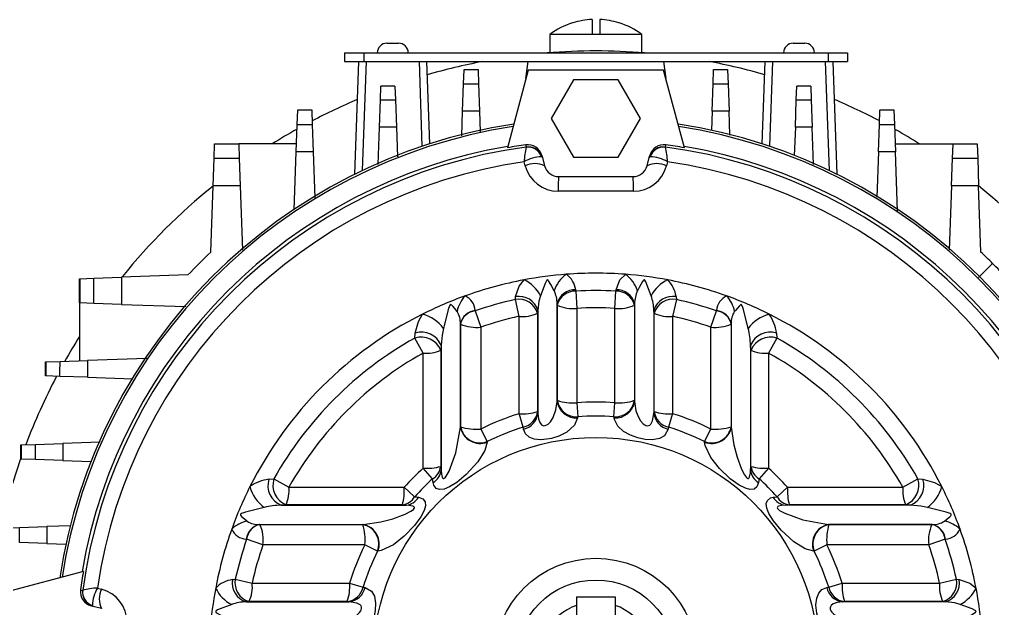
# Model space of a CAD drawing. Header units: millimetres. Extents: x 100 to 940, y 100 to 694.
# Drawn here: x 628.9 to 647.76, y 265.9 to 277.33 of the extents above; entities that cross this region are included whole.
import ezdxf

# ---------------------------------------------------------------- set-up
doc = ezdxf.new("R2010")
doc.units = ezdxf.units.MM

msp = doc.modelspace()

# ---------------------------------------------------------------- linework, layer by layer
at = {"color": 1, "linetype": 'Continuous'}
for p, q in [((639.994, 277.331), (639.994, 277.042)), ((640.144, 277.331), (640.144, 277.042)), ((639.624, 277.266), (639.618, 277.266)), ((640.519, 277.266), (640.513, 277.266)), ((639.178, 277.042), (639.178, 276.687)), ((639.994, 277.042), (639.178, 277.042)), ((640.144, 277.042), (639.994, 277.042)), ((640.959, 277.042), (640.144, 277.042)), ((640.959, 276.687), (640.959, 277.042)), ((636.019, 276.87), (636.244, 276.87)), ((643.894, 276.87), (644.006, 276.87)), ((644.006, 276.87), (644.119, 276.87)), ((635.194, 276.683), (635.194, 276.514)), ((635.194, 276.683), (635.569, 276.683)), ((635.569, 276.683), (635.569, 276.514)), ((635.569, 276.683), (644.569, 276.683)), ((644.569, 276.683), (644.569, 276.514)), ((644.569, 276.683), (644.944, 276.683)), ((644.944, 276.683), (644.944, 276.514)), ((635.194, 276.514), (635.569, 276.514)), ((635.399, 274.329), (635.475, 276.514)), ((635.615, 276.514), (635.541, 274.398)), ((635.569, 276.514), (638.756, 276.514)), ((636.704, 274.87), (636.647, 276.514)), ((636.787, 276.514), (636.843, 274.916)), ((637.504, 276.081), (637.514, 276.356)), ((637.514, 276.361), (637.786, 276.361)), ((637.514, 276.356), (637.514, 276.361)), ((637.786, 276.361), (637.786, 276.356)), ((637.786, 276.356), (637.795, 276.081)), ((638.756, 276.346), (638.353, 274.842)), ((638.712, 276.183), (638.756, 276.514)), ((638.756, 276.514), (641.381, 276.514)), ((641.381, 276.346), (638.756, 276.346)), ((641.381, 276.514), (641.425, 276.183)), ((641.381, 276.514), (644.569, 276.514)), ((641.784, 274.842), (641.381, 276.346)), ((642.342, 276.081), (642.351, 276.356)), ((642.351, 276.356), (642.352, 276.361)), ((642.352, 276.361), (642.623, 276.361)), ((642.623, 276.361), (642.623, 276.356)), ((642.623, 276.356), (642.633, 276.081)), ((643.294, 274.916), (643.35, 276.514)), ((643.49, 276.514), (643.433, 274.87)), ((644.596, 274.398), (644.522, 276.514)), ((644.569, 276.514), (644.944, 276.514)), ((644.662, 276.514), (644.739, 274.329)), ((639.636, 276.158), (639.203, 275.408)), ((640.502, 276.158), (639.636, 276.158)), ((640.935, 275.408), (640.502, 276.158)), ((635.892, 275.771), (635.901, 276.036)), ((636.174, 276.037), (636.183, 275.772)), ((637.486, 275.551), (637.504, 276.081)), ((637.795, 276.081), (637.814, 275.551)), ((642.323, 275.551), (642.342, 276.081)), ((642.633, 276.081), (642.651, 275.551)), ((643.954, 275.772), (643.964, 276.037)), ((644.236, 276.036), (644.245, 275.771)), ((635.873, 275.239), (635.892, 275.771)), ((636.183, 275.771), (636.201, 275.241)), ((643.936, 275.241), (643.954, 275.771)), ((644.245, 275.771), (644.264, 275.239)), ((634.279, 275.295), (634.289, 275.57)), ((634.289, 275.575), (634.561, 275.575)), ((634.289, 275.57), (634.289, 275.575)), ((634.561, 275.575), (634.561, 275.57)), ((634.561, 275.57), (634.57, 275.296)), ((637.469, 275.07), (637.486, 275.551)), ((637.814, 275.551), (637.828, 275.152)), ((639.203, 275.408), (639.636, 274.658)), ((640.502, 274.658), (640.935, 275.408)), ((642.323, 275.551), (642.31, 275.176)), ((642.668, 275.083), (642.651, 275.551)), ((645.567, 275.296), (645.576, 275.57)), ((645.576, 275.57), (645.577, 275.575)), ((645.577, 275.575), (645.848, 275.575)), ((645.848, 275.575), (645.848, 275.57)), ((645.848, 275.57), (645.858, 275.295)), ((634.261, 274.762), (634.279, 275.295)), ((634.57, 275.296), (634.589, 274.763)), ((635.848, 274.516), (635.873, 275.239)), ((636.201, 275.241), (636.222, 274.663)), ((643.936, 275.241), (643.916, 274.69)), ((644.289, 274.516), (644.264, 275.239)), ((645.548, 274.763), (645.567, 275.296)), ((645.858, 275.295), (645.877, 274.762)), ((632.667, 274.637), (632.676, 274.913)), ((632.676, 274.913), (632.677, 274.918)), ((632.677, 274.918), (633.145, 274.918)), ((633.145, 274.918), (633.145, 274.913)), ((634.266, 274.918), (633.145, 274.918)), ((633.145, 274.913), (633.155, 274.639)), ((638.72, 274.856), (638.723, 274.857)), ((645.871, 274.918), (646.992, 274.918)), ((646.982, 274.639), (646.992, 274.913)), ((646.992, 274.918), (647.461, 274.918)), ((646.992, 274.913), (646.992, 274.918)), ((647.461, 274.918), (647.461, 274.913)), ((647.461, 274.913), (647.47, 274.637)), ((634.221, 273.64), (634.261, 274.762)), ((634.589, 274.763), (634.62, 273.87)), ((639.033, 274.651), (639.016, 274.665)), ((639.022, 274.692), (639.033, 274.651)), ((639.033, 274.651), (639.075, 274.492)), ((639.636, 274.658), (640.502, 274.658)), ((641.062, 274.492), (641.105, 274.651)), ((641.105, 274.651), (641.116, 274.692)), ((645.548, 274.763), (645.518, 273.886)), ((645.917, 273.612), (645.877, 274.762)), ((632.648, 274.102), (632.667, 274.637)), ((633.155, 274.639), (633.174, 274.104)), ((638.699, 274.49), (638.678, 274.57)), ((641.459, 274.57), (641.438, 274.49)), ((646.963, 274.104), (646.982, 274.639)), ((647.47, 274.637), (647.489, 274.102)), ((639.347, 274.283), (640.79, 274.283)), ((632.603, 272.816), (632.648, 274.102)), ((633.174, 274.104), (633.217, 272.857)), ((646.963, 274.104), (646.92, 272.857)), ((647.534, 272.816), (647.489, 274.102)), ((640.798, 273.999), (639.34, 273.999)), ((647.549, 272.389), (647.758, 272.598)), ((647.488, 272.327), (647.549, 272.389)), ((630.059, 271.831), (630.059, 272.3)), ((630.059, 272.3), (630.064, 272.3)), ((630.064, 272.3), (630.34, 272.31)), ((630.34, 272.31), (630.875, 272.329)), ((632.161, 272.374), (630.875, 272.329)), ((639.677, 272.088), (639.68, 272.06)), ((639.68, 272.06), (639.698, 271.726)), ((640.439, 271.726), (640.457, 272.06)), ((640.457, 272.06), (640.46, 272.088)), ((630.064, 271.831), (630.059, 271.831)), ((630.059, 271.831), (630.059, 270.711)), ((630.338, 271.822), (630.064, 271.831)), ((630.872, 271.803), (630.338, 271.822)), ((638.508, 271.898), (638.514, 271.953)), ((638.58, 271.571), (638.508, 271.898)), ((639.318, 271.817), (639.318, 269.921)), ((639.321, 271.789), (639.318, 271.817)), ((640.819, 271.817), (640.816, 271.789)), ((640.819, 271.817), (640.819, 269.921)), ((641.63, 271.898), (641.557, 271.571)), ((641.624, 271.953), (641.63, 271.898)), ((630.872, 271.803), (632.12, 271.759)), ((637.73, 271.685), (637.731, 271.678)), ((637.731, 271.678), (637.84, 271.362)), ((638.944, 271.688), (638.939, 271.633)), ((638.939, 271.633), (638.939, 269.727)), ((638.944, 271.688), (638.944, 269.688)), ((639.321, 269.942), (639.321, 271.789)), ((639.698, 271.726), (639.698, 269.896)), ((640.439, 269.896), (640.439, 271.726)), ((640.816, 271.789), (640.816, 269.942)), ((641.193, 271.688), (641.193, 269.688)), ((641.198, 271.633), (641.193, 271.688)), ((641.198, 269.727), (641.198, 271.633)), ((642.297, 271.362), (642.407, 271.678)), ((642.407, 271.678), (642.407, 271.685)), ((638.58, 269.683), (638.58, 271.571)), ((641.557, 271.571), (641.557, 269.683)), ((637.443, 271.428), (637.443, 269.418)), ((637.444, 271.421), (637.443, 271.428)), ((637.444, 269.427), (637.444, 271.421)), ((637.84, 271.362), (637.84, 269.385)), ((642.297, 269.385), (642.297, 271.362)), ((642.694, 271.421), (642.693, 269.427)), ((642.694, 271.428), (642.694, 269.418)), ((642.694, 271.428), (642.694, 271.421)), ((636.557, 271.15), (636.568, 271.247)), ((636.721, 270.859), (636.557, 271.15)), ((643.58, 271.15), (643.416, 270.859)), ((643.57, 271.247), (643.58, 271.15)), ((637.069, 271.01), (637.061, 270.914)), ((637.061, 270.914), (637.061, 268.658)), ((637.069, 271.01), (637.069, 268.583)), ((643.068, 271.01), (643.068, 268.583)), ((643.076, 270.914), (643.068, 271.01)), ((643.076, 268.658), (643.076, 270.914)), ((629.401, 270.416), (629.401, 270.688)), ((629.401, 270.688), (629.407, 270.688)), ((629.407, 270.688), (629.682, 270.697)), ((629.682, 270.697), (630.215, 270.716)), ((631.364, 270.756), (630.215, 270.716)), ((636.721, 268.624), (636.721, 270.859)), ((643.416, 270.859), (643.416, 268.624)), ((629.407, 270.416), (629.401, 270.416)), ((629.681, 270.406), (629.407, 270.416)), ((630.214, 270.388), (629.681, 270.406)), ((630.214, 270.388), (631.09, 270.357)), ((639.318, 269.921), (639.321, 269.942)), ((640.816, 269.942), (640.819, 269.921)), ((639.698, 269.896), (639.718, 269.622)), ((640.419, 269.622), (640.439, 269.896)), ((638.662, 269.421), (638.58, 269.683)), ((638.939, 269.727), (638.944, 269.688)), ((639.718, 269.622), (639.716, 269.601)), ((640.421, 269.601), (640.419, 269.622)), ((641.193, 269.688), (641.198, 269.727)), ((641.557, 269.683), (641.475, 269.421)), ((637.443, 269.418), (637.444, 269.427)), ((637.84, 269.385), (637.962, 269.14)), ((638.668, 269.383), (638.662, 269.421)), ((641.475, 269.421), (641.469, 269.383)), ((642.175, 269.14), (642.297, 269.385)), ((642.693, 269.427), (642.694, 269.418)), ((628.925, 268.803), (628.925, 269.075)), ((628.925, 269.075), (628.931, 269.075)), ((628.931, 269.075), (629.206, 269.085)), ((629.206, 269.085), (629.737, 269.103)), ((630.461, 269.129), (629.737, 269.103)), ((637.962, 269.14), (637.961, 269.132)), ((642.176, 269.132), (642.175, 269.14)), ((628.931, 268.803), (628.925, 268.803)), ((629.205, 268.794), (628.931, 268.803)), ((629.736, 268.775), (629.205, 268.794)), ((629.736, 268.775), (630.287, 268.756)), ((636.904, 268.42), (636.721, 268.624)), ((637.061, 268.658), (637.069, 268.583)), ((643.068, 268.583), (643.076, 268.658)), ((643.416, 268.624), (643.233, 268.42)), ((633.729, 268.409), (633.826, 268.419)), ((633.826, 268.419), (634.118, 268.255)), ((636.915, 268.347), (636.904, 268.42)), ((643.233, 268.42), (643.222, 268.347)), ((646.019, 268.255), (646.311, 268.419)), ((646.311, 268.419), (646.408, 268.409)), ((634.118, 268.255), (636.353, 268.256)), ((636.353, 268.256), (636.556, 268.072)), ((643.581, 268.072), (643.785, 268.256)), ((643.785, 268.256), (646.019, 268.255)), ((636.556, 268.072), (636.629, 268.061)), ((643.508, 268.061), (643.581, 268.072)), ((634.063, 267.916), (633.967, 267.907)), ((633.967, 267.907), (636.393, 267.907)), ((636.318, 267.916), (634.063, 267.916)), ((636.393, 267.907), (636.318, 267.916)), ((643.819, 267.916), (643.744, 267.907)), ((646.17, 267.907), (643.744, 267.907)), ((646.074, 267.916), (643.819, 267.916)), ((646.17, 267.907), (646.074, 267.916)), ((628.896, 267.472), (629.426, 267.491)), ((629.894, 267.507), (629.426, 267.491)), ((633.549, 267.534), (635.558, 267.534)), ((633.549, 267.534), (633.555, 267.533)), ((633.555, 267.533), (635.55, 267.533)), ((635.55, 267.533), (635.558, 267.534)), ((646.589, 267.534), (644.579, 267.534)), ((644.579, 267.534), (644.587, 267.533)), ((644.587, 267.533), (646.582, 267.533)), ((646.582, 267.533), (646.589, 267.534)), ((628.621, 267.463), (628.896, 267.472)), ((629.425, 267.163), (628.895, 267.181)), ((629.425, 267.163), (629.801, 267.15)), ((633.299, 267.246), (633.292, 267.247)), ((633.615, 267.137), (633.299, 267.246)), ((635.591, 267.137), (633.615, 267.137)), ((635.836, 267.014), (635.591, 267.137)), ((644.546, 267.137), (644.301, 267.014)), ((646.522, 267.137), (644.546, 267.137)), ((646.838, 267.246), (646.522, 267.137)), ((646.845, 267.247), (646.838, 267.246)), ((635.845, 267.015), (635.836, 267.014)), ((644.301, 267.014), (644.292, 267.015)), ((630.134, 266.623), (628.631, 266.221)), ((633.024, 266.463), (633.079, 266.469)), ((633.079, 266.469), (633.405, 266.396)), ((633.405, 266.396), (635.294, 266.396)), ((635.294, 266.396), (635.555, 266.315)), ((644.582, 266.315), (644.843, 266.396)), ((644.843, 266.396), (646.732, 266.396)), ((646.732, 266.396), (647.058, 266.469)), ((647.058, 266.469), (647.113, 266.463)), ((630.407, 266.299), (630.486, 266.277)), ((635.555, 266.315), (635.594, 266.309)), ((644.543, 266.309), (644.582, 266.315)), ((633.343, 266.038), (633.289, 266.032)), ((633.289, 266.032), (635.288, 266.032)), ((635.25, 266.038), (633.343, 266.038)), ((635.288, 266.032), (635.25, 266.038)), ((639.694, 266.127), (639.694, 265.767)), ((639.694, 266.127), (640.444, 266.127)), ((640.444, 266.127), (640.444, 265.767)), ((644.888, 266.038), (644.849, 266.032)), ((646.849, 266.032), (644.849, 266.032)), ((646.794, 266.038), (644.888, 266.038)), ((646.849, 266.032), (646.794, 266.038)), ((630.326, 265.944), (630.285, 265.955)), ((630.485, 265.901), (630.326, 265.944))]:
    msp.add_line(p, q, dxfattribs=at)
at = {"color": 1, "linetype": 'Continuous', "flags": 128}
for points in [[(637.786, 276.356), (637.7, 276.356), (637.615, 276.356), (637.514, 276.356)], [(642.623, 276.356), (642.488, 276.356), (642.402, 276.356), (642.351, 276.356)], [(636.174, 276.037), (636.136, 276.037), (636.046, 276.036), (635.901, 276.036)], [(637.504, 276.081), (637.59, 276.081), (637.675, 276.081), (637.795, 276.081)], [(642.342, 276.081), (642.482, 276.081), (642.568, 276.081), (642.633, 276.081)], [(644.236, 276.036), (644.149, 276.036), (644.059, 276.036), (643.964, 276.037)], [(635.892, 275.771), (635.982, 275.771), (636.072, 275.771), (636.183, 275.771)], [(643.954, 275.771), (644.092, 275.771), (644.182, 275.771), (644.245, 275.771)], [(634.561, 275.57), (634.466, 275.57), (634.289, 275.57)], [(637.814, 275.551), (637.81, 275.551), (637.651, 275.551), (637.565, 275.551), (637.486, 275.551)], [(642.651, 275.551), (642.572, 275.551), (642.487, 275.551), (642.323, 275.551)], [(645.848, 275.57), (645.713, 275.57), (645.619, 275.57), (645.576, 275.57)], [(634.279, 275.295), (634.374, 275.295), (634.472, 275.295), (634.57, 275.296)], [(636.201, 275.241), (636.198, 275.241), (636.038, 275.24), (635.948, 275.24), (635.873, 275.239)], [(644.264, 275.239), (644.189, 275.24), (644.099, 275.24), (643.936, 275.241)], [(645.567, 275.296), (645.701, 275.295), (645.796, 275.295), (645.858, 275.295)], [(633.145, 274.913), (632.864, 274.913), (632.676, 274.913)], [(638.723, 274.857), (638.721, 274.863), (638.712, 274.898)], [(641.425, 274.898), (641.421, 274.883), (641.414, 274.857)], [(641.414, 274.857), (641.416, 274.856), (641.417, 274.856)], [(647.461, 274.913), (647.227, 274.913), (647.075, 274.913), (646.992, 274.913)], [(634.589, 274.763), (634.587, 274.763), (634.426, 274.762), (634.332, 274.762), (634.261, 274.762)], [(639.005, 274.718), (639.015, 274.698), (639.033, 274.651)], [(641.105, 274.651), (641.115, 274.662), (641.121, 274.665)], [(645.877, 274.762), (645.806, 274.762), (645.711, 274.762), (645.548, 274.763)], [(632.667, 274.637), (632.819, 274.638), (632.972, 274.638), (633.155, 274.639)], [(646.982, 274.639), (647.212, 274.638), (647.364, 274.637), (647.471, 274.637)], [(633.174, 274.104), (632.913, 274.103), (632.76, 274.102), (632.648, 274.102)], [(647.489, 274.102), (647.377, 274.102), (647.224, 274.103), (646.963, 274.104)], [(640.46, 272.088), (640.535, 272.281), (640.641, 272.386)], [(630.064, 272.3), (630.064, 272.067), (630.064, 271.914), (630.064, 271.831)], [(630.338, 271.822), (630.339, 272.051), (630.339, 272.204), (630.34, 272.31)], [(630.875, 272.329), (630.874, 272.217), (630.874, 272.064), (630.872, 271.803)], [(638.514, 271.953), (638.584, 272.158), (638.677, 272.278)], [(639.26, 272.069), (639.196, 272.191), (639.152, 272.262), (639.142, 272.273), (639.137, 272.276), (639.132, 272.277), (639.126, 272.277), (639.121, 272.274), (639.112, 272.263), (639.083, 272.205), (638.996, 271.968)], [(641.141, 271.968), (641.037, 272.243), (641.019, 272.271), (641.015, 272.275), (641.009, 272.277), (641.005, 272.277), (641, 272.276), (640.994, 272.272), (640.973, 272.246), (640.91, 272.131), (640.878, 272.069)], [(638.996, 271.968), (638.966, 271.865), (638.944, 271.688)], [(637.379, 271.665), (637.333, 271.72), (637.295, 271.767), (637.274, 271.789), (637.261, 271.797), (637.256, 271.799), (637.252, 271.799), (637.248, 271.797), (637.243, 271.793), (637.233, 271.778), (637.207, 271.701), (637.126, 271.387), (637.113, 271.334)], [(643.024, 271.334), (642.93, 271.703), (642.918, 271.741), (642.904, 271.778), (642.893, 271.795), (642.889, 271.797), (642.884, 271.799), (642.879, 271.798), (642.873, 271.796), (642.85, 271.776), (642.777, 271.686), (642.759, 271.665)], [(636.568, 271.247), (636.63, 271.471), (636.71, 271.614)], [(637.113, 271.334), (637.088, 271.208), (637.069, 271.01)], [(629.407, 270.688), (629.407, 270.553), (629.407, 270.458), (629.407, 270.416)], [(629.681, 270.406), (629.681, 270.54), (629.682, 270.635), (629.682, 270.697)], [(630.215, 270.716), (630.215, 270.645), (630.214, 270.55), (630.214, 270.388)], [(638.944, 269.688), (638.957, 269.584), (638.982, 269.51), (639.016, 269.466), (639.04, 269.453), (639.062, 269.449), (639.089, 269.451), (639.12, 269.464), (639.145, 269.48), (639.187, 269.521), (639.243, 269.607), (639.296, 269.759), (639.318, 269.921)], [(640.819, 269.921), (640.822, 269.883), (640.846, 269.739), (640.886, 269.626), (640.934, 269.542), (640.984, 269.487), (641.015, 269.465), (641.035, 269.455), (641.063, 269.449), (641.087, 269.45), (641.112, 269.46), (641.135, 269.48), (641.169, 269.543), (641.193, 269.688)], [(639.716, 269.601), (639.656, 269.459), (639.506, 269.323), (639.351, 269.245), (639.21, 269.201), (639.166, 269.192), (639.011, 269.176), (639.003, 269.176), (638.875, 269.189), (638.776, 269.227), (638.705, 269.291), (638.668, 269.383)], [(641.469, 269.383), (641.4, 269.255), (641.303, 269.201), (641.166, 269.176), (641.023, 269.183), (640.881, 269.213), (640.74, 269.264), (640.607, 269.339), (640.495, 269.441), (640.428, 269.568), (640.421, 269.601)], [(637.069, 268.583), (637.076, 268.506), (637.09, 268.452), (637.098, 268.437), (637.11, 268.427), (637.12, 268.425), (637.131, 268.429), (637.147, 268.44), (637.17, 268.467), (637.227, 268.568), (637.356, 268.924), (637.443, 269.418)], [(642.694, 269.418), (642.742, 269.078), (642.805, 268.841), (642.893, 268.606), (642.95, 268.493), (642.987, 268.443), (643.003, 268.43), (643.015, 268.426), (643.026, 268.426), (643.037, 268.434), (643.049, 268.454), (643.065, 268.534), (643.068, 268.583)], [(628.931, 269.075), (628.931, 268.94), (628.931, 268.85), (628.931, 268.803)], [(629.205, 268.794), (629.206, 268.931), (629.206, 269.021), (629.206, 269.085)], [(629.737, 269.103), (629.737, 269.029), (629.737, 268.938), (629.736, 268.775)], [(637.961, 269.132), (637.914, 268.965), (637.78, 268.748), (637.555, 268.502), (637.371, 268.35), (637.232, 268.263), (637.127, 268.22), (637.035, 268.21), (636.975, 268.232), (636.928, 268.296), (636.915, 268.347)], [(643.222, 268.347), (643.19, 268.26), (643.136, 268.218), (643.053, 268.211), (642.968, 268.235), (642.845, 268.298), (642.675, 268.421), (642.464, 268.621), (642.297, 268.832), (642.187, 269.068), (642.176, 269.132)], [(646.408, 268.409), (646.632, 268.347), (646.774, 268.267)], [(636.629, 268.061), (636.717, 268.029), (636.758, 267.975), (636.765, 267.893), (636.742, 267.807), (636.679, 267.684), (636.556, 267.514), (636.356, 267.303), (636.145, 267.137), (635.909, 267.026), (635.845, 267.015)], [(644.292, 267.015), (644.125, 267.063), (643.908, 267.196), (643.663, 267.422), (643.511, 267.606), (643.424, 267.745), (643.381, 267.849), (643.371, 267.942), (643.393, 268.001), (643.457, 268.049), (643.508, 268.061)], [(633.642, 267.863), (633.274, 267.769), (633.236, 267.758), (633.199, 267.743), (633.182, 267.732), (633.179, 267.728), (633.178, 267.723), (633.178, 267.719), (633.181, 267.712), (633.201, 267.69), (633.291, 267.616), (633.312, 267.598)], [(635.558, 267.534), (635.899, 267.581), (636.135, 267.644), (636.371, 267.733), (636.484, 267.789), (636.533, 267.826), (636.546, 267.842), (636.551, 267.854), (636.55, 267.865), (636.543, 267.876), (636.522, 267.888), (636.443, 267.904), (636.393, 267.907)], [(643.744, 267.907), (643.666, 267.901), (643.612, 267.887), (643.598, 267.879), (643.588, 267.867), (643.586, 267.857), (643.589, 267.845), (643.6, 267.83), (643.628, 267.806), (643.729, 267.75), (644.084, 267.62), (644.579, 267.534)], [(646.495, 267.863), (646.368, 267.888), (646.17, 267.907)], [(646.825, 267.598), (646.881, 267.644), (646.928, 267.682), (646.949, 267.703), (646.958, 267.715), (646.959, 267.72), (646.959, 267.725), (646.958, 267.729), (646.954, 267.734), (646.938, 267.743), (646.862, 267.77), (646.548, 267.85), (646.495, 267.863)], [(629.426, 267.491), (629.426, 267.412), (629.426, 267.326), (629.425, 267.163)], [(628.895, 267.181), (628.896, 267.322), (628.896, 267.407), (628.896, 267.472)], [(647.113, 266.463), (647.319, 266.392), (647.438, 266.3)], [(630.079, 266.265), (630.093, 266.261), (630.12, 266.253)], [(630.12, 266.253), (630.121, 266.255), (630.121, 266.256)], [(635.594, 266.309), (635.721, 266.24), (635.776, 266.143), (635.8, 266.005), (635.793, 265.862), (635.764, 265.721), (635.712, 265.58), (635.637, 265.446), (635.536, 265.334), (635.408, 265.267), (635.375, 265.261)], [(644.762, 265.261), (644.62, 265.32), (644.484, 265.471), (644.405, 265.626), (644.362, 265.766), (644.352, 265.811), (644.336, 265.965), (644.336, 265.974), (644.35, 266.102), (644.388, 266.2), (644.451, 266.272), (644.543, 266.309)], [(633.009, 265.981), (632.734, 265.877), (632.706, 265.859), (632.702, 265.854), (632.7, 265.848), (632.699, 265.844), (632.701, 265.84), (632.705, 265.833), (632.731, 265.812), (632.846, 265.749), (632.907, 265.717)], [(635.056, 265.659), (635.093, 265.661), (635.238, 265.685), (635.351, 265.725), (635.434, 265.773), (635.49, 265.824), (635.512, 265.855), (635.521, 265.875), (635.528, 265.903), (635.527, 265.926), (635.517, 265.952), (635.497, 265.975), (635.434, 266.009), (635.288, 266.032)], [(644.849, 266.032), (644.744, 266.02), (644.671, 265.995), (644.627, 265.96), (644.614, 265.937), (644.609, 265.915), (644.612, 265.887), (644.624, 265.856), (644.641, 265.832), (644.682, 265.79), (644.768, 265.734), (644.92, 265.68), (645.081, 265.659)], [(647.129, 265.981), (647.025, 266.01), (646.849, 266.032)], [(647.23, 265.717), (647.352, 265.781), (647.423, 265.824), (647.433, 265.834), (647.436, 265.839), (647.438, 265.845), (647.437, 265.85), (647.434, 265.855), (647.423, 265.865), (647.366, 265.893), (647.129, 265.981)], [(630.326, 265.944), (630.315, 265.954), (630.311, 265.961)]]:
    msp.add_lwpolyline(points, dxfattribs=at)
at = {"color": 1, "linetype": 'Continuous'}
for radius in [4.313, 1.969, 1.547]:
    msp.add_circle((640.069, 264.908), radius, dxfattribs=at)
for centre, radius, start, end in [((640.069, 275.835), 1.498, 92.8696, 107.2646), ((640.069, 275.835), 1.498, 72.7354, 87.1304), ((640.069, 275.835), 1.5, 107.4937, 126.4236), ((640.069, 275.835), 1.5, 53.5764, 72.5063), ((636.019, 276.683), 0.188, 90, 180), ((636.244, 276.683), 0.188, 0, 90), ((640.069, 264.908), 11.812, 85.4177, 94.5823), ((643.894, 276.683), 0.188, 90, 180), ((644.119, 276.683), 0.188, 0, 90), ((640.069, 264.908), 11.812, 100.7292, 106.0825), ((640.069, 264.908), 11.813, 73.9175, 79.2708), ((640.069, 264.908), 11.813, 113.0204, 117.7523), ((640.069, 264.908), 11.813, 62.2377, 66.9796), ((640.069, 264.908), 10.515, 98.7098, 171.2902), ((640.069, 264.908), 10.471, 98.8161, 171.1839), ((640.069, 264.908), 10.515, 8.7098, 81.2902), ((640.069, 264.908), 10.471, 8.8161, 81.1839), ((640.069, 264.908), 11.813, 119.3653, 122.0686), ((640.069, 264.908), 11.812, 57.9314, 60.5691), ((640.069, 264.908), 10.106, 99.732, 170.268), ((640.069, 264.908), 10.039, 97.7196, 172.2804), ((640.069, 264.908), 10.081, 97.7332, 99.796), ((640.173, 274.495), 1.497, 166.0741, 177.1523), ((638.75, 274.619), 0.281, 14.9938, 97.7222), ((638.752, 274.58), 0.277, 17.9015, 96.5924), ((638.761, 274.578), 0.281, 29.8858, 97.714), ((641.387, 274.619), 0.281, 82.2735, 165.0106), ((641.385, 274.58), 0.277, 83.4076, 162.0985), ((641.376, 274.578), 0.281, 82.2916, 121.4967), ((639.964, 274.495), 1.497, 2.8477, 13.9259), ((640.069, 264.908), 10.039, 7.7196, 82.2804), ((640.069, 264.908), 10.081, 80.204, 82.2668), ((640.069, 264.908), 10.106, 9.732, 80.268), ((639.025, 273.99), 0.676, 90.7674, 120.8834), ((641.376, 274.578), 0.281, 121.497, 164.9978), ((641.112, 273.99), 0.676, 59.1166, 89.2326), ((640.069, 264.908), 9.761, 98.1901, 171.8099), ((638.889, 274.102), 0.432, 64.3672, 116.0092), ((639.34, 274.662), 0.663, 195, 270), ((639.347, 274.564), 0.281, 195, 270), ((640.79, 274.564), 0.281, 270, 345), ((640.798, 274.662), 0.663, 270, 345), ((641.249, 274.102), 0.432, 63.9908, 115.6328), ((640.069, 264.908), 9.761, 8.1901, 81.8099), ((642.539, 274.059), 3.2, 175.9854, 181.0748), ((637.598, 274.059), 3.2, 358.9252, 4.0146), ((640.069, 264.908), 11.812, 128.9178, 140.9949), ((640.069, 264.908), 11.813, 38.9178, 51.107), ((640.069, 264.908), 10.875, 133.3521, 136.6479), ((640.069, 264.908), 10.875, 45.0011, 46.6479), ((640.069, 264.908), 10.875, 43.0168, 45.0011), ((640.069, 264.908), 7.5, 94.3793, 100.6955), ((639.869, 271.861), 0.644, 125.4082, 161.1527), ((640.069, 264.908), 7.5, 85.6207, 94.3793), ((639.253, 272.034), 0.428, 7.1673, 55.3407), ((640.069, 264.908), 7.5, 79.3045, 85.6207), ((640.268, 271.861), 0.644, 18.8473, 54.5918), ((640.069, 264.908), 7.5, 100.6955, 109.7576), ((638.39, 271.663), 0.679, 26.7376, 64.9909), ((641.747, 271.663), 0.679, 115.0091, 153.2624), ((641.073, 271.88), 0.555, 7.5494, 45.7702), ((640.069, 264.908), 7.5, 70.2424, 79.3045), ((638.759, 271.821), 0.559, 359.5872, 26.3828), ((639.665, 271.73), 0.358, 88.0533, 165.9946), ((639.668, 271.702), 0.358, 88.0464, 165.9901), ((640.069, 264.908), 7.162, 86.8894, 93.1106), ((640.469, 271.702), 0.358, 14.0099, 91.9536), ((640.472, 271.73), 0.358, 14.0054, 91.9467), ((641.446, 271.805), 0.627, 155.0817, 178.9483), ((640.069, 264.908), 7.5, 109.7576, 116.6048), ((637.986, 271.544), 0.619, 136.9549, 168.7248), ((637.395, 271.661), 0.336, 4.109, 65.6776), ((640.069, 264.908), 7.162, 102.5893, 109.0533), ((638.574, 271.522), 0.381, 16.8803, 100.0459), ((638.58, 271.578), 0.381, 16.8415, 99.9736), ((640.238, 271.657), 0.955, 1.8519, 18.9961), ((641.558, 271.578), 0.381, 80.0264, 163.1585), ((641.563, 271.522), 0.381, 79.9541, 163.1197), ((640.069, 264.908), 7.162, 70.9467, 77.4107), ((642.74, 271.662), 0.333, 114.0384, 176.175), ((640.069, 264.908), 7.5, 63.3952, 70.2424), ((642.151, 271.544), 0.619, 11.2752, 43.0451), ((637.052, 271.449), 0.391, 356.9159, 33.4931), ((637.765, 271.356), 0.33, 96.1565, 167.402), ((637.766, 271.349), 0.33, 96.1626, 167.4019), ((638.654, 272.218), 0.651, 263.5387, 296.001), ((639.616, 272.396), 0.675, 244.0452, 276.9515), ((640.069, 264.908), 6.828, 86.8894, 93.1106), ((640.521, 272.396), 0.675, 263.0485, 295.9548), ((641.484, 272.218), 0.651, 243.999, 276.4613), ((642.372, 271.356), 0.33, 12.598, 83.8435), ((642.371, 271.349), 0.33, 12.5981, 83.8374), ((643.05, 271.459), 0.357, 144.6935, 184.8975), ((640.069, 264.908), 7.5, 116.6048, 153.3952), ((636.516, 270.902), 0.738, 35.8488, 74.7301), ((640.069, 264.908), 6.828, 102.5893, 109.0533), ((640.069, 264.908), 6.828, 70.9467, 77.4107), ((643.622, 270.902), 0.738, 105.2699, 144.1512), ((642.76, 271.144), 0.816, 7.2573, 35.1544), ((640.069, 264.908), 7.5, 26.6048, 63.3952), ((636.69, 270.856), 0.409, 21.9756, 107.3538), ((637.749, 272.101), 0.745, 245.8285, 277.0311), ((642.389, 272.101), 0.745, 262.9689, 294.1715), ((641.437, 270.953), 1.632, 1.9809, 13.5058), ((643.448, 270.856), 0.409, 72.6462, 158.0244), ((640.069, 264.908), 11.813, 147.9314, 150.6347), ((640.069, 264.908), 7.162, 119.3565, 150.6435), ((636.681, 270.759), 0.41, 22.161, 107.527), ((643.456, 270.759), 0.41, 72.473, 157.839), ((640.069, 264.908), 7.162, 29.3565, 60.6435), ((636.787, 271.528), 0.673, 264.3894, 294.0249), ((643.35, 271.528), 0.673, 245.9751, 275.6106), ((640.069, 264.908), 6.828, 119.3565, 150.6435), ((640.069, 264.908), 6.828, 29.3565, 60.6435), ((640.069, 264.908), 11.812, 152.2477, 159.3152), ((639.691, 269.995), 0.374, 188.1623, 274.2829), ((639.615, 270.782), 0.89, 250.6842, 275.3538), ((640.447, 269.995), 0.374, 265.7171, 351.8377), ((640.522, 270.782), 0.89, 264.6462, 289.3158), ((639.688, 269.974), 0.374, 188.1647, 274.3208), ((640.069, 264.908), 5.001, 85.7518, 94.2482), ((640.45, 269.974), 0.374, 265.6792, 351.8353), ((640.069, 264.908), 5.001, 107.3103, 116.4605), ((638.655, 270.552), 0.873, 265.0921, 288.9758), ((638.586, 269.768), 0.355, 282.2899, 353.3833), ((638.592, 269.729), 0.355, 282.3474, 353.3921), ((640.069, 264.908), 4.727, 85.7518, 94.2482), ((641.545, 269.729), 0.355, 186.6079, 257.6526), ((641.551, 269.768), 0.355, 186.6167, 257.7101), ((641.482, 270.552), 0.873, 251.0242, 274.9079), ((640.069, 264.908), 5.001, 63.5395, 72.6897), ((637.825, 269.496), 0.39, 191.5749, 290.5698), ((637.826, 269.505), 0.39, 191.5637, 290.5336), ((637.748, 270.418), 1.037, 252.9541, 275.1078), ((640.069, 264.908), 4.727, 107.3103, 116.4605), ((640.069, 264.908), 4.727, 63.5395, 72.6897), ((642.312, 269.505), 0.39, 249.4664, 348.4363), ((642.313, 269.496), 0.39, 249.4302, 348.4251), ((642.389, 270.418), 1.037, 264.8922, 287.0459), ((640.069, 264.908), 11.813, 160.7369, 199.3156), ((640.069, 264.908), 5.001, 132.014, 137.986), ((636.788, 269.653), 1.031, 266.2533, 285.306), ((636.749, 268.692), 0.313, 299.6832, 353.7494), ((643.388, 268.692), 0.313, 186.2506, 240.3168), ((643.349, 269.653), 1.031, 254.694, 273.7467), ((640.069, 264.908), 5.001, 42.014, 47.986), ((634.218, 268.296), 0.41, 162.473, 247.839), ((640.069, 264.908), 4.727, 132.014, 137.986), ((636.759, 268.617), 0.312, 299.9937, 353.7453), ((643.378, 268.617), 0.312, 186.2547, 240.0063), ((640.069, 264.908), 4.727, 42.014, 47.986), ((645.92, 268.296), 0.41, 292.161, 17.527), ((640.069, 264.908), 7.5, 153.3952, 160.2424), ((633.833, 267.6), 0.816, 97.2573, 125.1544), ((634.074, 268.461), 0.738, 195.2699, 234.1512), ((634.12, 268.287), 0.409, 162.6462, 248.0244), ((633.448, 268.189), 0.673, 335.9751, 5.6106), ((635.324, 268.188), 1.031, 344.694, 3.7467), ((644.813, 268.188), 1.031, 176.2533, 195.306), ((646.689, 268.189), 0.673, 174.3894, 204.0249), ((646.017, 268.287), 0.409, 291.9756, 17.3538), ((646.063, 268.461), 0.738, 305.8488, 344.7301), ((640.069, 264.908), 7.5, 19.7576, 26.6048), ((636.284, 268.227), 0.313, 276.2506, 330.3168), ((636.359, 268.217), 0.312, 276.2547, 330.0063), ((643.778, 268.217), 0.312, 209.9937, 263.7453), ((643.853, 268.227), 0.313, 209.6832, 263.7494), ((634.023, 266.276), 1.632, 91.9809, 103.5058), ((633.433, 266.991), 0.619, 101.2752, 133.0451), ((633.621, 267.211), 0.33, 102.598, 173.8435), ((633.627, 267.211), 0.33, 102.5981, 173.8374), ((633.518, 267.889), 0.357, 234.6935, 274.8975), ((632.876, 267.228), 0.745, 352.9689, 24.1715), ((635.472, 267.151), 0.39, 339.4664, 78.4363), ((634.559, 267.229), 1.037, 354.8922, 17.0459), ((635.48, 267.152), 0.39, 339.4302, 78.4251), ((644.657, 267.152), 0.39, 101.5749, 200.5698), ((644.666, 267.151), 0.39, 101.5637, 200.5336), ((645.579, 267.229), 1.037, 162.9541, 185.1078), ((647.261, 267.228), 0.745, 155.8285, 187.0311), ((646.51, 267.211), 0.33, 6.1626, 77.4019), ((646.61, 267.924), 0.391, 266.9159, 303.4931), ((646.517, 267.211), 0.33, 6.1565, 77.402), ((646.704, 266.991), 0.619, 46.9549, 78.7248), ((640.069, 264.908), 7.5, 160.2424, 169.3045), ((633.314, 267.579), 0.333, 204.0384, 266.175), ((646.821, 267.582), 0.336, 274.109, 335.6776), ((640.069, 264.908), 7.5, 10.6955, 19.7576), ((640.069, 264.908), 7.162, 160.9467, 167.4107), ((640.069, 264.908), 6.828, 160.9467, 167.4107), ((640.069, 264.908), 5.001, 153.5395, 162.6897), ((640.069, 264.908), 5.001, 17.3103, 26.4605), ((640.069, 264.908), 6.828, 12.5893, 19.0533), ((640.069, 264.908), 7.162, 12.5893, 19.0533), ((640.069, 264.908), 4.727, 153.5395, 162.6897), ((640.069, 264.908), 4.727, 17.3103, 26.4605), ((640.069, 264.908), 10.081, 170.204, 172.2668), ((633.097, 265.913), 0.555, 97.5494, 135.7702), ((633.399, 266.397), 0.381, 170.0264, 253.1585), ((633.454, 266.403), 0.381, 169.9541, 253.1197), ((632.759, 266.323), 0.651, 333.999, 6.4613), ((634.424, 266.322), 0.873, 341.0242, 4.9079), ((645.713, 266.322), 0.873, 175.0921, 198.9758), ((647.379, 266.323), 0.651, 173.5387, 206.001), ((646.683, 266.403), 0.381, 286.8803, 10.0459), ((646.738, 266.397), 0.381, 286.8415, 9.9736), ((630.358, 266.227), 0.281, 172.2735, 255.0106), ((630.399, 266.216), 0.281, 172.2916, 211.4967), ((630.396, 266.225), 0.277, 173.4076, 252.0985), ((630.481, 264.804), 1.497, 92.8477, 103.9259), ((630.987, 265.952), 0.676, 149.1166, 179.2326), ((630.874, 266.088), 0.432, 153.9908, 205.6328), ((630.315, 265.637), 0.663, 0, 75), ((640.069, 264.908), 7.5, 169.3045, 175.6207), ((633.314, 266.587), 0.679, 205.0091, 243.2624), ((635.209, 266.39), 0.355, 276.6167, 347.7101), ((635.248, 266.385), 0.355, 276.6079, 347.6526), ((644.89, 266.385), 0.355, 192.3474, 263.3921), ((644.929, 266.39), 0.355, 192.2899, 263.3833), ((646.823, 266.587), 0.679, 296.7376, 334.9909), ((640.069, 264.908), 7.5, 4.3793, 10.6955), ((630.399, 266.216), 0.281, 211.497, 254.9978), ((633.319, 265.078), 0.955, 91.8519, 108.9961), ((640.069, 264.908), 1.12, 109.556, 70.444)]:
    msp.add_arc(centre, radius, start, end, dxfattribs=at)

doc.saveas('drawing.dxf')
